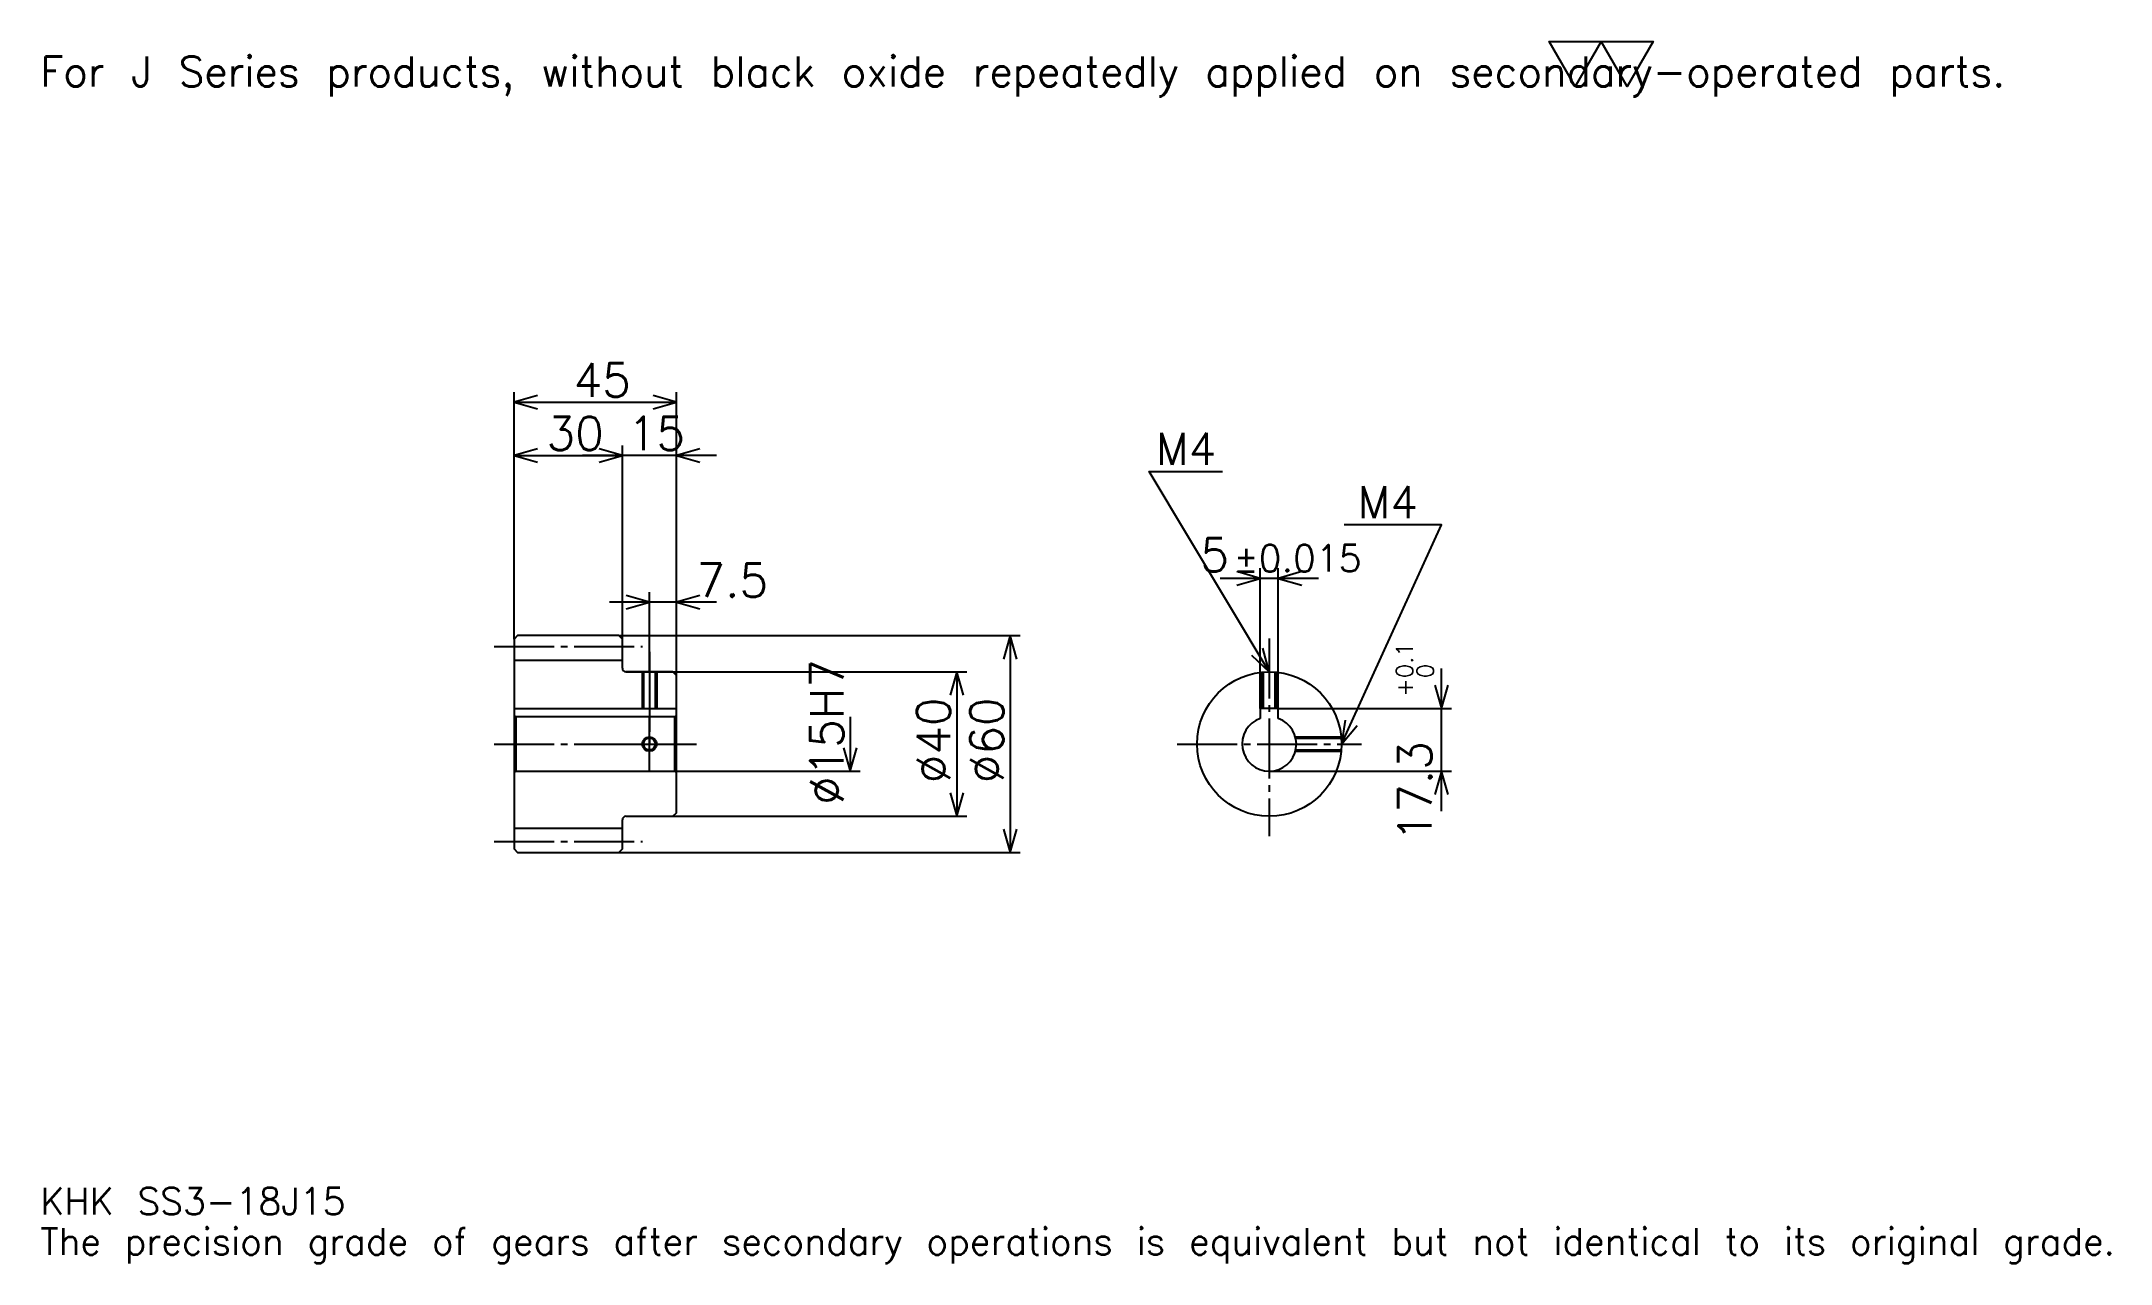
# Model space of a CAD drawing. Extents: x 19 to 592, y 7 to 345.
import ezdxf

# ---------------------------------------------------------------- set-up
doc = ezdxf.new("R2010")
doc.units = 0
doc.linetypes.add('DASHDOT', pattern=[22.173913, 16.630435, -1.847826, 1.847826, -1.847826])
doc.layers.get('0').update_dxf_attribs({"linetype": 'CONTINUOUS'})
doc.layers.add('DASHDOT', color=6, linetype='DASHDOT')
doc.styles.add('KANJI', font='TXT', dxfattribs={"bigfont": 'BIGFONT'})

msp = doc.modelspace()

# ---------------------------------------------------------------- linework, layer by layer
at = {"color": 5}
for p, q in [((149.67392, 180.597824), (149.67392, 248.043472)), ((194.67392, 180.597824), (194.67392, 248.043472)), ((149.67392, 245.271729), (194.67392, 245.271729)), ((149.67392, 230.489136), (179.67392, 230.489136)), ((205.76088, 230.489136), (168.58696, 230.489136)), ((179.67392, 180.597824), (179.67392, 233.260864)), ((372.391296, 196.467392), (345.217407, 196.467392)), ((356.304352, 160.397827), (356.304352, 199.239136)), ((361.304352, 160.397827), (361.304352, 199.239136)), ((205.76088, 189.836945), (176.08696, 189.836945)), ((187.17392, 180.597824), (187.17392, 192.608688)), ((149.67392, 179.597824), (149.67392, 180.597824)), ((178.67392, 180.597824), (194.67392, 180.597824)), ((179.67392, 179.597824), (179.67392, 180.597824)), ((187.17392, 170.597824), (187.17392, 180.597824)), ((187.17392, 170.597824), (187.17392, 180.597824)), ((194.67392, 180.597824), (289.836975, 180.597824)), ((194.67392, 169.597824), (194.67392, 180.597824)), ((287.065216, 180.597824), (287.065216, 120.597824)), ((180.67392, 170.597824), (194.67392, 170.597824)), ((194.67392, 170.597824), (275.054352, 170.597824)), ((272.282623, 170.597824), (272.282623, 130.597824)), ((406.521759, 132.010864), (406.521759, 171.484787)), ((242.717407, 158.097824), (242.717407, 143.097824)), ((361.304352, 160.397827), (409.293488, 160.397827)), ((194.67392, 143.097824), (245.489136, 143.097824)), ((358.804352, 143.097824), (409.293488, 143.097824)), ((180.67392, 130.597824), (194.67392, 130.597824)), ((194.67392, 130.597824), (275.054352, 130.597824)), ((178.67392, 120.597824), (194.67392, 120.597824)), ((194.67392, 120.597824), (289.836975, 120.597824))]:
    msp.add_line(p, q, dxfattribs=at)
at = {"color": 4}
for p, q in [((149.67392, 173.847824), (179.67392, 173.847824)), ((149.67392, 160.397827), (194.67392, 160.397827)), ((150.17392, 158.097824), (150.17392, 143.097824)), ((194.17392, 158.097824), (194.67392, 158.597824)), ((194.17392, 143.097824), (194.67392, 142.597824)), ((149.67392, 127.347824), (179.67392, 127.347824))]:
    msp.add_line(p, q, dxfattribs=at)
at = {"color": 7}
msp.add_lwpolyline([(443.478271, 332.608704), (436.271759, 345.100006), (465.097839, 345.100006), (457.891327, 332.608704), (450.684784, 345.100006), (443.478271, 332.608704)], dxfattribs=at)
at = {"color": 5}
for points in [[(156.141312, 247.119568), (149.67392, 245.271729), (156.141312, 243.42392)], [(188.206528, 243.42392), (194.67392, 245.271729), (188.206528, 247.119568)], [(156.141312, 232.336945), (149.67392, 230.489136), (156.141312, 228.641296)], [(173.206528, 228.641296), (179.67392, 230.489136), (173.206528, 232.336945)], [(173.206528, 228.641296), (179.67392, 230.489136), (173.206528, 232.336945)], [(201.141312, 232.336945), (194.67392, 230.489136), (201.141312, 228.641296)], [(358.804352, 170.597824), (325.543488, 226.032608), (345.869568, 226.032608)], [(378.804352, 150.597824), (406.521759, 211.25), (379.543518, 211.25)], [(349.836975, 194.619568), (356.304352, 196.467392), (349.836975, 198.315216)], [(367.771729, 198.315216), (361.304352, 196.467392), (367.771729, 194.619568)], [(180.706528, 187.98912), (187.17392, 189.836945), (180.706528, 191.684784)], [(201.141312, 191.684784), (194.67392, 189.836945), (201.141312, 187.98912)], [(288.913025, 174.130432), (287.065216, 180.597824), (285.217407, 174.130432)], [(353.892395, 175.192871), (358.804352, 170.597824), (357.061401, 177.094269)], [(274.130432, 164.130432), (272.282623, 170.597824), (270.434784, 164.130432)], [(404.67395, 166.865219), (406.521759, 160.397827), (408.369598, 166.865219)], [(379.811829, 157.248138), (378.804352, 150.597824), (383.173157, 155.712051)], [(240.869568, 149.565216), (242.717407, 143.097824), (244.565216, 149.565216)], [(408.369598, 136.630432), (406.521759, 143.097824), (404.67395, 136.630432)], [(270.434784, 137.065216), (272.282623, 130.597824), (274.130432, 137.065216)], [(285.217407, 127.065216), (287.065216, 120.597824), (288.913025, 127.065216)]]:
    msp.add_lwpolyline(points, dxfattribs=at)
at = {"color": 4}
for points in [[(179.67392, 171.597824), (179.67392, 179.597824), (178.67392, 180.597824), (150.67392, 180.597824), (149.67392, 179.597824), (149.67392, 142.597824)], [(180.67392, 130.597824), (193.67392, 130.597824), (194.67392, 131.597824), (194.67392, 169.597824), (193.67392, 170.597824), (180.67392, 170.597824)], [(185.17392, 170.597824), (185.17392, 160.397827)], [(185.553925, 170.597824), (185.553925, 160.397827)], [(188.793915, 170.597824), (188.793915, 160.397827)], [(189.17392, 170.597824), (189.17392, 160.397827)], [(356.804352, 160.397827), (356.804352, 170.497574)], [(357.184357, 160.397827), (357.184357, 170.532104)], [(360.424347, 160.397827), (360.424347, 170.532104)], [(360.804352, 160.397827), (360.804352, 170.497574)], [(149.67392, 142.597824), (150.17392, 143.097824), (194.17392, 143.097824), (194.17392, 158.097824), (150.17392, 158.097824), (149.67392, 158.597824)], [(361.304352, 157.668884), (361.304352, 160.397827), (356.304352, 160.397827), (356.304352, 157.668884)], [(366.032776, 152.597824), (378.704102, 152.597824)], [(366.127319, 152.217819), (378.738647, 152.217819)], [(366.127319, 148.977829), (378.738647, 148.977829)], [(366.032776, 148.597824), (378.704102, 148.597824)], [(149.67392, 142.597824), (149.67392, 121.597824), (150.67392, 120.597824), (178.67392, 120.597824), (179.67392, 121.597824), (179.67392, 129.597824)]]:
    msp.add_lwpolyline(points, dxfattribs=at)
for centre, radius in [((358.804352, 150.597824), 20), ((187.17392, 150.597824), 1.62)]:
    msp.add_circle(centre, radius, dxfattribs=at)
at = {"color": 7}
msp.add_circle((187.17392, 150.597824), 2, dxfattribs=at)
at = {"color": 4}
for centre, radius, start, end in [((180.67392, 171.597824), 1, 180, 270), ((358.804352, 150.597824), 7.5, 109.471220943, 70.528779057), ((180.67392, 129.597824), 1, 90, 180)]:
    msp.add_arc(centre, radius, start, end, dxfattribs=at)
at = {"layer": 'DASHDOT', "color": 7}
for p, q in [((358.804352, 179.83696), (358.804352, 125.054344)), ((144.130447, 177.597824), (185.217407, 177.597824)), ((187.17392, 170.597824), (187.17392, 150.597824)), ((144.130447, 150.597824), (200.217407, 150.597824)), ((333.260864, 150.597824), (384.347839, 150.597824)), ((144.130447, 123.597824), (185.217407, 123.597824))]:
    msp.add_line(p, q, dxfattribs=at)
for points in [[(187.17392, 176.141296), (187.17392, 154.85434)], [(187.17392, 143.054352), (187.17392, 158.141296)], [(179.630447, 150.597824), (194.717407, 150.597824)]]:
    msp.add_lwpolyline(points, dxfattribs=at)

# ---------------------------------------------------------------- texts
at = {"color": 7, "style": 'KANJI'}
for s, height, p in [('For J Series products, without black oxide repeatedly applied on secondary-operated parts.', 8.315217, (18.47826, 332.608704)), ('45', 9.23913, (166.168488, 246.75)), ('30', 9.23913, (158.668488, 231.967392)), ('15', 9.23913, (181.168488, 231.967392)), ('M4', 8.869566, (327.391296, 227.880432)), ('M4', 8.869566, (383.239136, 213.097824)), ('5', 9.23913, (339.732971, 198.315216)), ('7.5', 9.23913, (200.217407, 191.315216)), ('%%p0.015', 7.391304, (348.87854, 198.315216)), ('KHK SS3-18J15', 7.391304, (18.47826, 20.326086)), ('The precision grade of gears after secondary operations is equivalent but not identical to its original grade.', 7.391304, (18.47826, 9.23913))]:
    msp.add_text(s, height=height, dxfattribs=at).set_placement(p)
for s, height, p in [('%%c15H7', 9.23913, (240.869568, 133.736404)), ('0.1', 4.619565, (398.576111, 168.838287)), ('0', 4.619565, (404.304382, 168.838287)), ('+', 4.619565, (398.576111, 163.664368)), ('%%c40', 9.23913, (270.434784, 139.741852)), ('%%c60', 9.23913, (285.217407, 139.741852)), ('17.3', 9.23913, (403.75, 123.673752))]:
    msp.add_text(s, height=height, rotation=90, dxfattribs=at).set_placement(p)

doc.saveas('drawing.dxf')
